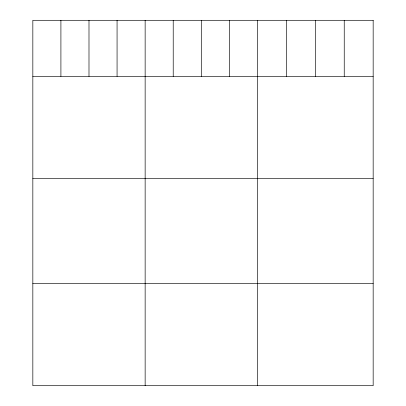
<?xml version="1.0" encoding="UTF-8"?>
<svg xmlns="http://www.w3.org/2000/svg" width="406" height="406" viewBox="0 0 406 406"><rect width="100%" height="100%" fill="white"/><g stroke="black" fill="none" stroke-linecap="round" stroke-linejoin="round"><path stroke-width="0.61" d="M32.835 76.389L373.165 76.389M32.835 178.462L373.165 178.462M32.835 283.627L373.165 283.627M344.237 20.3L344.237 76.389M315.31 20.3L315.31 76.389M286.382 20.3L286.382 76.389M257.455 20.3L257.455 385.7M229.375 20.3L229.375 76.389M201.3 20.3L201.3 76.389M173.22 20.3L173.22 76.389M145.145 20.3L145.145 385.7M117.065 20.3L117.065 76.389M88.99 20.3L88.99 76.389M60.91 20.3L60.91 76.389M373.165 20.3L32.835 20.3L32.835 385.7L373.165 385.7L373.165 20.3"/></g></svg>
